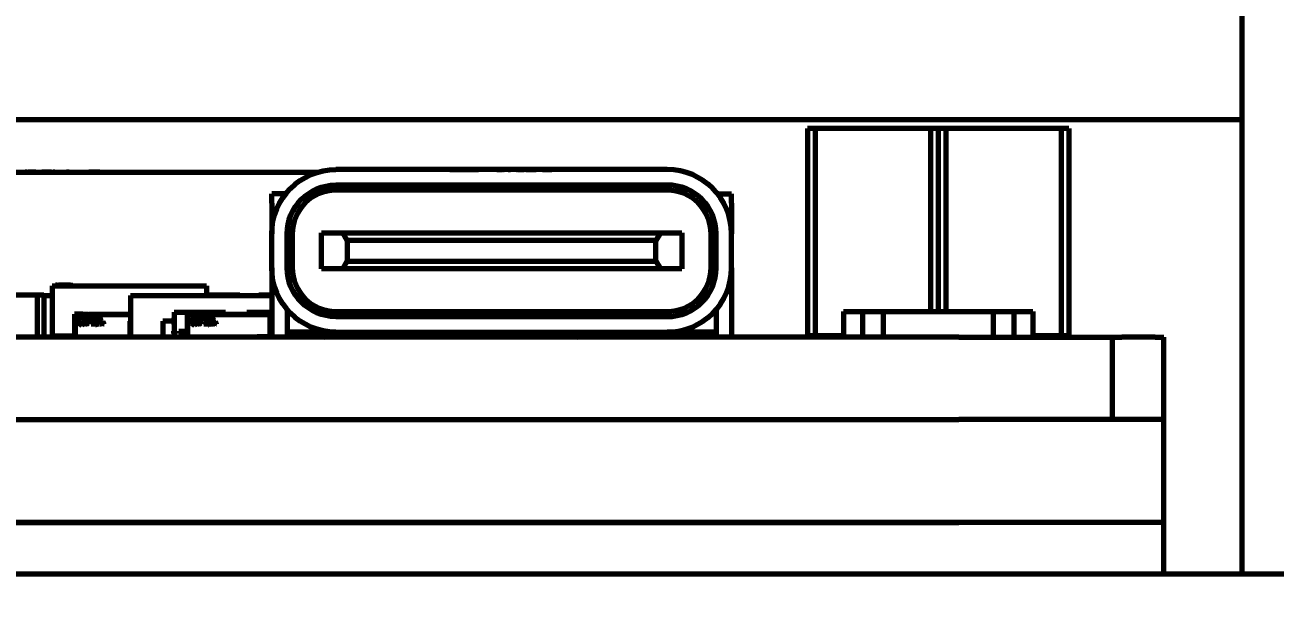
# Model space of a CAD drawing. Header units: millimetres. Extents: x 0 to 1189, y 0 to 841.
# Drawn here: x 298.13 to 322.43, y 575.59 to 586.77 of the extents above; entities that cross this region are included whole.
import ezdxf

# ---------------------------------------------------------------- set-up
doc = ezdxf.new("R2010")
doc.units = ezdxf.units.MM
doc.header["$LTSCALE"] = 0.75
doc.layers.add('FD_Dimensions', color=7, linetype='Continuous', lineweight=35)
doc.layers.add('Visible', color=7, linetype='Continuous', lineweight=70)
doc.styles.get("Standard").update_dxf_attribs({"font": 'arial.ttf'})
doc.dimstyles.new('Dim-ISO-25', dxfattribs={"dimtxt": 3.5, "dimasz": 3.5, "dimexe": 2.1, "dimexo": 2.1, "dimgap": 1.4, "dimtad": 1, "dimzin": 12, "dimdsep": 46, "dimtxsty": 'Standard', "dimcen": 0, "dimazin": 3, "dimtp": 0.1, "dimtm": 0.1, "dimtfac": 0.714286, "dimtmove": 0, "dimatfit": 3, "dimfxl": 1, "dimtzin": 12, "dimarcsym": 0})

# ---------------------------------------------------------------- blocks, each defined once
blk = doc.blocks.new('*D39')
at = {"layer": 'Defpoints', "color": 0, "transparency": 16777216}
for p in [(251.284027, 603.10047), (331.284028, 603.10047), (331.284028, 561.10047)]:
    blk.add_point(p, dxfattribs=at)
at = {"layer": 'FD_Dimensions', "color": 0, "lineweight": -2, "transparency": 16777216}
for p, q in [((251.284027, 601.00047), (251.284027, 559.00047)), ((331.284028, 601.00047), (331.284028, 559.00047)), ((254.784027, 561.10047), (327.784028, 561.10047))]:
    blk.add_line(p, q, dxfattribs=at)
at = {"layer": 'FD_Dimensions', "color": 0, "transparency": 16777216}
for points in [[(254.784027, 561.683803), (254.784027, 560.517137), (251.284027, 561.10047)], [(327.784028, 561.683803), (327.784028, 560.517137), (331.284028, 561.10047)]]:
    blk.add_solid(points, dxfattribs=at)
at = {"layer": 'FD_Dimensions', "color": 0, "transparency": 16777216, "insert": (291.284027, 564.287475), "char_height": 3.5, "attachment_point": 5}
blk.add_mtext('80', dxfattribs=at)

msp = doc.modelspace()

# ---------------------------------------------------------------- linework, layer by layer
at = {"layer": 'Visible', "extrusion": (0, 1, 0)}
for p, q in [((321.784, 601.1), (321.784, 576.1)), ((321.784, 584.926), (290.408, 584.926)), ((313.494, 584.761), (313.344, 584.761)), ((313.344, 584.761), (313.344, 580.731)), ((315.734, 584.761), (313.494, 584.761)), ((313.494, 584.761), (313.494, 580.731)), ((315.884, 584.761), (315.734, 584.761)), ((315.734, 584.761), (315.734, 581.201)), ((316.034, 584.761), (315.884, 584.761)), ((315.884, 584.761), (315.884, 581.201)), ((318.274, 584.761), (316.034, 584.761)), ((316.034, 584.761), (316.034, 581.201)), ((318.424, 584.761), (318.274, 584.761)), ((318.274, 584.761), (318.274, 580.731)), ((318.424, 584.761), (318.424, 580.731)), ((296.718, 583.911), (303.829, 583.911)), ((298.14, 583.912), (298.14, 583.911)), ((298.174, 583.912), (298.14, 583.912)), ((298.174, 583.912), (298.198, 583.912)), ((298.174, 583.912), (298.174, 583.911)), ((298.262, 583.912), (298.198, 583.912)), ((298.347, 583.912), (298.262, 583.912)), ((298.347, 583.912), (298.348, 583.912)), ((298.347, 583.912), (298.347, 583.911)), ((298.348, 583.912), (298.396, 583.912)), ((298.348, 583.912), (298.348, 583.911)), ((298.396, 583.912), (298.429, 583.912)), ((298.396, 583.912), (298.396, 583.911)), ((298.429, 583.912), (298.429, 583.911)), ((298.462, 583.912), (298.462, 583.911)), ((298.537, 583.912), (298.462, 583.912)), ((298.617, 583.912), (298.537, 583.912)), ((298.648, 583.912), (298.617, 583.912)), ((298.648, 583.912), (298.673, 583.912)), ((298.648, 583.912), (298.648, 583.911)), ((298.673, 583.912), (298.673, 583.911)), ((298.673, 583.912), (298.683, 583.912)), ((298.683, 583.912), (298.683, 583.911)), ((298.715, 583.912), (298.683, 583.912)), ((298.715, 583.912), (298.813, 583.912)), ((298.813, 583.912), (298.938, 583.912)), ((298.99, 583.912), (298.938, 583.912)), ((298.938, 583.912), (298.938, 583.911)), ((298.99, 583.912), (298.99, 583.911)), ((298.99, 583.912), (299.198, 583.912)), ((299.198, 583.912), (299.216, 583.912)), ((299.198, 583.912), (299.198, 583.911)), ((299.216, 583.912), (299.271, 583.912)), ((299.216, 583.912), (299.216, 583.911)), ((299.271, 583.912), (299.378, 583.912)), ((299.271, 583.912), (299.271, 583.911)), ((299.528, 583.912), (299.378, 583.912)), ((299.586, 583.912), (299.528, 583.912)), ((299.586, 583.912), (299.586, 583.911)), ((299.607, 583.912), (299.662, 583.912)), ((299.607, 583.912), (299.607, 583.911)), ((299.662, 583.912), (299.7, 583.912)), ((299.662, 583.912), (299.662, 583.911)), ((299.7, 583.912), (299.861, 583.912)), ((299.7, 583.912), (299.7, 583.911)), ((299.861, 583.912), (299.9, 583.912)), ((299.861, 583.912), (299.861, 583.911)), ((299.9, 583.912), (299.955, 583.912)), ((299.9, 583.912), (299.9, 583.911)), ((299.955, 583.912), (299.955, 583.911)), ((310.619, 583.961), (304.179, 583.961)), ((306.275, 583.962), (306.214, 583.962)), ((306.214, 583.962), (306.214, 583.961)), ((306.391, 583.962), (306.275, 583.962)), ((306.391, 583.962), (306.528, 583.962)), ((306.391, 583.962), (306.391, 583.961)), ((306.528, 583.962), (306.673, 583.962)), ((306.673, 583.962), (306.825, 583.962)), ((306.673, 583.962), (306.673, 583.961)), ((306.825, 583.962), (306.867, 583.962)), ((306.825, 583.962), (306.825, 583.961)), ((306.867, 583.962), (306.952, 583.962)), ((306.867, 583.962), (306.867, 583.961)), ((307.084, 583.962), (306.952, 583.962)), ((306.952, 583.962), (306.952, 583.961)), ((307.137, 583.962), (307.084, 583.962)), ((307.137, 583.962), (307.137, 583.961)), ((307.304, 583.962), (307.304, 583.961)), ((307.304, 583.962), (307.413, 583.962)), ((307.413, 583.962), (307.413, 583.961)), ((307.419, 583.962), (307.419, 583.961)), ((307.437, 583.962), (307.419, 583.962)), ((307.437, 583.962), (307.45, 583.962)), ((307.437, 583.962), (307.437, 583.961)), ((307.483, 583.962), (307.45, 583.962)), ((307.528, 583.962), (307.483, 583.962)), ((307.528, 583.962), (307.529, 583.962)), ((307.528, 583.962), (307.528, 583.961)), ((307.529, 583.962), (307.554, 583.962)), ((307.529, 583.962), (307.529, 583.961)), ((307.554, 583.962), (307.571, 583.962)), ((307.554, 583.962), (307.554, 583.961)), ((307.571, 583.962), (307.571, 583.961)), ((307.589, 583.962), (307.589, 583.961)), ((307.628, 583.962), (307.589, 583.962)), ((307.67, 583.962), (307.628, 583.962)), ((307.687, 583.962), (307.67, 583.962)), ((307.687, 583.962), (307.7, 583.962)), ((307.687, 583.962), (307.687, 583.961)), ((307.7, 583.962), (307.7, 583.961)), ((307.7, 583.962), (307.705, 583.962)), ((307.705, 583.962), (307.705, 583.961)), ((307.722, 583.962), (307.705, 583.962)), ((307.722, 583.962), (307.773, 583.962)), ((307.773, 583.962), (307.839, 583.962)), ((307.867, 583.962), (307.839, 583.962)), ((307.839, 583.962), (307.839, 583.961)), ((307.867, 583.962), (307.867, 583.961)), ((307.867, 583.962), (307.976, 583.962)), ((307.976, 583.962), (307.985, 583.962)), ((307.976, 583.962), (307.976, 583.961)), ((307.985, 583.962), (308.015, 583.962)), ((307.985, 583.962), (307.985, 583.961)), ((308.015, 583.962), (308.071, 583.962)), ((308.015, 583.962), (308.015, 583.961)), ((308.15, 583.962), (308.071, 583.962)), ((308.18, 583.962), (308.15, 583.962)), ((308.18, 583.962), (308.18, 583.961)), ((308.191, 583.962), (308.22, 583.962)), ((308.191, 583.962), (308.191, 583.961)), ((308.22, 583.962), (308.24, 583.962)), ((308.22, 583.962), (308.22, 583.961)), ((308.24, 583.962), (308.325, 583.962)), ((308.24, 583.962), (308.24, 583.961)), ((308.325, 583.962), (308.345, 583.962)), ((308.325, 583.962), (308.325, 583.961)), ((308.345, 583.962), (308.374, 583.962)), ((308.345, 583.962), (308.345, 583.961)), ((308.374, 583.962), (308.374, 583.961)), ((310.619, 583.661), (304.179, 583.661)), ((303.203, 583.491), (302.929, 583.491)), ((302.929, 583.311), (302.929, 583.491)), ((310.619, 583.561), (304.179, 583.561)), ((311.596, 583.491), (311.869, 583.491)), ((311.869, 583.311), (311.869, 583.491)), ((302.929, 583.311), (302.929, 582.711)), ((311.869, 583.311), (311.869, 582.711)), ((302.929, 582.051), (302.929, 582.711)), ((303.229, 582.051), (303.229, 582.711)), ((303.329, 582.711), (303.329, 582.051)), ((303.899, 582.731), (304.313, 582.731)), ((303.899, 582.031), (303.899, 582.731)), ((304.313, 582.731), (310.486, 582.731)), ((304.399, 582.581), (304.313, 582.731)), ((310.486, 582.731), (310.399, 582.581)), ((310.486, 582.731), (310.899, 582.731)), ((310.899, 582.731), (310.899, 582.031)), ((311.469, 582.051), (311.469, 582.711)), ((311.569, 582.051), (311.569, 582.711)), ((311.869, 582.051), (311.869, 582.711)), ((304.399, 582.581), (304.399, 582.181)), ((310.399, 582.581), (304.399, 582.581)), ((310.399, 582.181), (310.399, 582.581)), ((304.313, 582.031), (304.399, 582.181)), ((304.399, 582.181), (310.399, 582.181)), ((310.399, 582.181), (310.486, 582.031)), ((302.929, 582.051), (302.929, 580.701)), ((304.313, 582.031), (303.899, 582.031)), ((310.486, 582.031), (304.313, 582.031)), ((310.899, 582.031), (310.486, 582.031)), ((311.869, 582.051), (311.869, 580.701)), ((298.66, 581.701), (301.66, 581.701)), ((298.66, 581.701), (298.66, 580.726)), ((298.757, 581.711), (298.729, 581.711)), ((298.729, 581.711), (298.729, 581.701)), ((298.757, 581.711), (298.787, 581.711)), ((298.822, 581.711), (298.787, 581.711)), ((298.787, 581.711), (298.787, 581.701)), ((298.904, 581.711), (298.822, 581.711)), ((298.983, 581.711), (298.904, 581.711)), ((299.018, 581.711), (298.983, 581.711)), ((299.018, 581.711), (299.067, 581.711)), ((299.018, 581.711), (299.018, 581.701)), ((299.067, 581.711), (299.067, 581.701)), ((301.66, 581.701), (301.66, 581.511)), ((298.374, 581.521), (297.724, 581.521)), ((298.374, 580.701), (298.374, 581.521)), ((298.499, 581.521), (298.374, 581.521)), ((298.499, 581.521), (298.499, 580.701)), ((298.499, 581.511), (298.66, 581.511)), ((300.184, 581.511), (302.929, 581.511)), ((300.184, 581.511), (300.184, 580.711)), ((302.184, 581.521), (301.66, 581.521)), ((302.184, 581.511), (302.184, 581.521)), ((302.309, 581.521), (302.184, 581.521)), ((302.309, 581.521), (302.309, 581.511)), ((302.804, 581.521), (302.679, 581.521)), ((302.679, 581.521), (302.679, 581.511)), ((302.769, 581.512), (302.778, 581.512)), ((302.769, 581.512), (302.769, 581.511)), ((302.778, 581.512), (302.778, 581.511)), ((302.778, 581.512), (302.792, 581.512)), ((302.792, 581.512), (302.798, 581.512)), ((302.798, 581.512), (302.859, 581.512)), ((302.798, 581.512), (302.798, 581.511)), ((302.804, 581.521), (302.804, 581.512)), ((302.929, 581.521), (302.804, 581.521)), ((302.859, 581.512), (302.859, 581.511)), ((302.859, 581.512), (302.894, 581.512)), ((302.894, 581.512), (302.894, 581.511)), ((302.894, 581.512), (302.895, 581.512)), ((302.895, 581.512), (302.929, 581.512)), ((302.895, 581.512), (302.895, 581.511)), ((301.034, 581.191), (301.034, 580.711)), ((301.034, 581.191), (302.034, 581.191)), ((302.034, 581.191), (302.034, 581.151)), ((302.445, 581.191), (302.929, 581.191)), ((302.445, 581.191), (302.445, 581.151)), ((303.229, 581.238), (303.229, 580.701)), ((304.179, 581.201), (310.619, 581.201)), ((311.569, 581.238), (311.569, 580.701)), ((314.044, 581.201), (315.734, 581.201)), ((314.044, 581.201), (314.044, 580.731)), ((314.414, 581.201), (314.414, 580.821)), ((314.814, 581.201), (314.814, 580.821)), ((315.734, 581.201), (315.884, 581.201)), ((315.884, 581.201), (316.034, 581.201)), ((316.034, 581.201), (317.724, 581.201)), ((316.954, 581.201), (316.954, 580.821)), ((317.354, 581.201), (317.354, 580.821)), ((317.724, 581.201), (317.724, 580.731)), ((299.256, 581.151), (299.096, 581.151)), ((299.096, 581.151), (299.096, 580.701)), ((299.106, 581.141), (299.106, 580.711)), ((299.256, 581.141), (299.106, 581.141)), ((299.106, 581.141), (300.184, 581.141)), ((299.106, 581.141), (299.106, 580.711)), ((299.256, 581.151), (299.356, 581.151)), ((299.256, 581.141), (299.256, 581.151)), ((299.31, 581.017), (299.265, 580.993)), ((299.273, 580.974), (299.32, 580.999)), ((299.273, 580.971), (299.273, 580.974)), ((299.32, 580.999), (299.31, 581.017)), ((299.318, 580.959), (299.338, 580.959)), ((299.336, 580.98), (299.321, 580.98)), ((299.331, 581.033), (299.334, 581.033)), ((299.356, 581.141), (299.356, 581.151)), ((299.366, 581.151), (300.184, 581.151)), ((299.366, 581.151), (299.366, 581.141)), ((299.366, 581.141), (300.184, 581.141)), ((299.426, 581.082), (299.42, 581.082)), ((299.42, 581.082), (299.42, 581.035)), ((299.42, 581.035), (299.445, 581.035)), ((299.445, 581.007), (299.42, 581.007)), ((299.42, 581.007), (299.42, 580.96)), ((299.42, 580.96), (299.446, 580.96)), ((299.426, 581.04), (299.426, 581.082)), ((299.445, 581.04), (299.426, 581.04)), ((299.426, 580.986), (299.426, 581.002)), ((299.426, 581.002), (299.445, 581.002)), ((299.443, 580.986), (299.426, 580.986)), ((299.426, 580.965), (299.426, 580.981)), ((299.426, 580.981), (299.443, 580.981)), ((299.446, 580.965), (299.426, 580.965)), ((299.443, 580.981), (299.443, 580.986)), ((299.445, 581.035), (299.445, 581.04)), ((299.445, 581.002), (299.445, 581.007)), ((299.446, 580.96), (299.446, 580.965)), ((299.455, 580.991), (299.455, 580.985)), ((299.473, 580.981), (299.463, 580.98)), ((299.473, 580.977), (299.465, 580.975)), ((299.473, 580.973), (299.473, 580.977)), ((299.473, 580.965), (299.473, 580.965)), ((299.473, 580.965), (299.473, 580.96)), ((299.473, 580.96), (299.479, 580.96)), ((299.479, 580.96), (299.479, 580.981)), ((299.483, 581.075), (299.483, 581.081)), ((299.483, 581.037), (299.483, 581.043)), ((299.487, 580.967), (299.487, 580.961)), ((299.517, 581.082), (299.492, 581.082)), ((299.492, 581.082), (299.492, 581.035)), ((299.492, 581.035), (299.518, 581.035)), ((299.498, 581.062), (299.498, 581.077)), ((299.498, 581.077), (299.517, 581.077)), ((299.515, 581.062), (299.498, 581.062)), ((299.498, 581.04), (299.498, 581.056)), ((299.498, 581.056), (299.515, 581.056)), ((299.518, 581.04), (299.498, 581.04)), ((299.508, 580.987), (299.508, 580.993)), ((299.519, 580.993), (299.513, 580.993)), ((299.513, 580.993), (299.526, 580.96)), ((299.514, 580.949), (299.514, 580.944)), ((299.515, 581.056), (299.515, 581.062)), ((299.517, 581.077), (299.517, 581.082)), ((299.518, 581.035), (299.518, 581.04)), ((299.528, 580.968), (299.519, 580.993)), ((299.526, 580.96), (299.523, 580.953)), ((299.54, 581.082), (299.527, 581.082)), ((299.527, 581.082), (299.527, 581.035)), ((299.527, 581.035), (299.54, 581.035)), ((299.529, 580.965), (299.528, 580.968)), ((299.529, 580.965), (299.529, 580.965)), ((299.539, 580.993), (299.53, 580.968)), ((299.53, 580.954), (299.545, 580.993)), ((299.533, 581.077), (299.533, 581.04)), ((299.54, 581.077), (299.533, 581.077)), ((299.533, 581.04), (299.54, 581.04)), ((299.545, 580.993), (299.539, 580.993)), ((299.576, 581.007), (299.552, 581.007)), ((299.552, 581.007), (299.552, 580.96)), ((299.552, 580.96), (299.577, 580.96)), ((299.558, 580.986), (299.558, 581.002)), ((299.558, 581.002), (299.576, 581.002)), ((299.575, 580.986), (299.558, 580.986)), ((299.558, 580.965), (299.558, 580.981)), ((299.558, 580.981), (299.575, 580.981)), ((299.577, 580.965), (299.558, 580.965)), ((299.586, 581.082), (299.568, 581.035)), ((299.568, 581.035), (299.575, 581.035)), ((299.575, 581.035), (299.579, 581.048)), ((299.575, 580.981), (299.575, 580.986)), ((299.576, 581.002), (299.576, 581.007)), ((299.577, 580.96), (299.577, 580.965)), ((299.579, 581.048), (299.599, 581.048)), ((299.588, 581.073), (299.581, 581.053)), ((299.581, 581.053), (299.597, 581.053)), ((299.593, 581.082), (299.586, 581.082)), ((299.6, 581.007), (299.586, 581.007)), ((299.586, 581.007), (299.586, 580.96)), ((299.586, 580.96), (299.599, 580.96)), ((299.589, 581.076), (299.589, 581.076)), ((299.597, 581.053), (299.59, 581.073)), ((299.592, 581.002), (299.592, 580.965)), ((299.599, 581.002), (299.592, 581.002)), ((299.592, 580.965), (299.599, 580.965)), ((299.611, 581.035), (299.593, 581.082)), ((299.599, 581.048), (299.604, 581.035)), ((299.604, 581.035), (299.611, 581.035)), ((299.646, 581.007), (299.627, 580.96)), ((299.627, 580.96), (299.634, 580.96)), ((299.634, 580.96), (299.639, 580.973)), ((299.639, 580.973), (299.659, 580.973)), ((299.648, 580.998), (299.641, 580.978)), ((299.641, 580.978), (299.657, 580.978)), ((299.652, 581.007), (299.646, 581.007)), ((299.649, 581.001), (299.649, 581.001)), ((299.657, 580.978), (299.649, 580.998)), ((299.67, 580.96), (299.652, 581.007)), ((299.659, 580.973), (299.663, 580.96)), ((299.663, 580.96), (299.67, 580.96)), ((300.184, 581.011), (300.174, 581.011)), ((300.174, 581.011), (300.174, 580.701)), ((301.034, 581.011), (300.814, 581.011)), ((300.814, 581.011), (300.814, 580.701)), ((301.034, 581.086), (301.034, 581.076)), ((301.034, 581.086), (301.034, 581.086)), ((301.034, 581.076), (301.034, 581.076)), ((301.034, 581.076), (301.034, 581.075)), ((301.034, 581.034), (301.034, 581.075)), ((301.034, 581.075), (301.034, 581.075)), ((301.034, 581.034), (301.034, 581.034)), ((301.034, 581.034), (301.034, 581.034)), ((301.034, 581.034), (301.034, 581.034)), ((301.034, 581.01), (301.034, 581.034)), ((301.034, 580.97), (301.034, 581.01)), ((301.034, 581.01), (301.034, 581.01)), ((301.034, 580.965), (301.034, 580.97)), ((301.034, 580.97), (301.034, 580.97)), ((301.034, 580.956), (301.034, 580.965)), ((301.034, 580.956), (301.034, 580.956)), ((301.034, 580.951), (301.034, 580.956)), ((301.034, 580.951), (301.034, 580.951)), ((301.445, 581.151), (301.285, 581.151)), ((301.285, 581.151), (301.285, 580.701)), ((301.295, 581.141), (301.295, 580.711)), ((301.445, 581.141), (301.295, 581.141)), ((301.295, 581.141), (302.895, 581.141)), ((301.295, 581.141), (301.295, 580.711)), ((301.445, 581.151), (301.545, 581.151)), ((301.445, 581.141), (301.445, 581.151)), ((301.498, 581.017), (301.453, 580.993)), ((301.461, 580.974), (301.509, 580.999)), ((301.461, 580.971), (301.461, 580.974)), ((301.509, 580.999), (301.498, 581.017)), ((301.507, 580.959), (301.527, 580.959)), ((301.524, 580.98), (301.509, 580.98)), ((301.52, 581.033), (301.522, 581.033)), ((301.545, 581.141), (301.545, 581.151)), ((301.555, 581.151), (302.635, 581.151)), ((301.555, 581.151), (301.555, 581.141)), ((301.555, 581.141), (302.635, 581.141)), ((301.615, 581.082), (301.609, 581.082)), ((301.609, 581.082), (301.609, 581.035)), ((301.609, 581.035), (301.634, 581.035)), ((301.633, 581.007), (301.609, 581.007)), ((301.609, 581.007), (301.609, 580.96)), ((301.609, 580.96), (301.634, 580.96)), ((301.615, 581.04), (301.615, 581.082)), ((301.634, 581.04), (301.615, 581.04)), ((301.615, 580.986), (301.615, 581.002)), ((301.615, 581.002), (301.633, 581.002)), ((301.632, 580.986), (301.615, 580.986)), ((301.615, 580.965), (301.615, 580.981)), ((301.615, 580.981), (301.632, 580.981)), ((301.634, 580.965), (301.615, 580.965)), ((301.632, 580.981), (301.632, 580.986)), ((301.633, 581.002), (301.633, 581.007)), ((301.634, 581.035), (301.634, 581.04)), ((301.634, 580.96), (301.634, 580.965)), ((301.643, 580.991), (301.643, 580.985)), ((301.661, 580.981), (301.651, 580.98)), ((301.661, 580.977), (301.653, 580.975)), ((301.661, 580.973), (301.661, 580.977)), ((301.661, 580.965), (301.661, 580.965)), ((301.661, 580.965), (301.661, 580.96)), ((301.661, 580.96), (301.667, 580.96)), ((301.667, 580.96), (301.667, 580.981)), ((301.671, 581.075), (301.671, 581.081)), ((301.671, 581.037), (301.671, 581.043)), ((301.675, 580.967), (301.675, 580.961)), ((301.705, 581.082), (301.681, 581.082)), ((301.681, 581.082), (301.681, 581.035)), ((301.681, 581.035), (301.706, 581.035)), ((301.687, 581.062), (301.687, 581.077)), ((301.687, 581.077), (301.705, 581.077)), ((301.704, 581.062), (301.687, 581.062)), ((301.687, 581.04), (301.687, 581.056)), ((301.687, 581.056), (301.704, 581.056)), ((301.706, 581.04), (301.687, 581.04)), ((301.696, 580.987), (301.696, 580.993)), ((301.708, 580.993), (301.701, 580.993)), ((301.701, 580.993), (301.714, 580.96)), ((301.702, 580.949), (301.702, 580.944)), ((301.704, 581.056), (301.704, 581.062)), ((301.705, 581.077), (301.705, 581.082)), ((301.706, 581.035), (301.706, 581.04)), ((301.717, 580.968), (301.708, 580.993)), ((301.714, 580.96), (301.712, 580.953)), ((301.729, 581.082), (301.715, 581.082)), ((301.715, 581.082), (301.715, 581.035)), ((301.715, 581.035), (301.728, 581.035)), ((301.717, 580.965), (301.717, 580.968)), ((301.717, 580.965), (301.717, 580.965)), ((301.727, 580.993), (301.718, 580.968)), ((301.718, 580.954), (301.734, 580.993)), ((301.721, 581.077), (301.721, 581.04)), ((301.728, 581.077), (301.721, 581.077)), ((301.721, 581.04), (301.728, 581.04)), ((301.734, 580.993), (301.727, 580.993)), ((301.764, 581.007), (301.74, 581.007)), ((301.74, 581.007), (301.74, 580.96)), ((301.74, 580.96), (301.766, 580.96)), ((301.746, 580.986), (301.746, 581.002)), ((301.746, 581.002), (301.764, 581.002)), ((301.763, 580.986), (301.746, 580.986)), ((301.746, 580.965), (301.746, 580.981)), ((301.746, 580.981), (301.763, 580.981)), ((301.766, 580.965), (301.746, 580.965)), ((301.774, 581.082), (301.756, 581.035)), ((301.756, 581.035), (301.763, 581.035)), ((301.763, 581.035), (301.768, 581.048)), ((301.763, 580.981), (301.763, 580.986)), ((301.764, 581.002), (301.764, 581.007)), ((301.766, 580.96), (301.766, 580.965)), ((301.768, 581.048), (301.787, 581.048)), ((301.777, 581.073), (301.77, 581.053)), ((301.77, 581.053), (301.786, 581.053)), ((301.781, 581.082), (301.774, 581.082)), ((301.788, 581.007), (301.774, 581.007)), ((301.774, 581.007), (301.774, 580.96)), ((301.774, 580.96), (301.788, 580.96)), ((301.778, 581.076), (301.777, 581.076)), ((301.786, 581.053), (301.778, 581.073)), ((301.799, 581.035), (301.781, 581.082)), ((301.781, 581.002), (301.781, 580.965)), ((301.788, 581.002), (301.781, 581.002)), ((301.781, 580.965), (301.787, 580.965)), ((301.787, 581.048), (301.792, 581.035)), ((301.792, 581.035), (301.799, 581.035)), ((301.834, 581.007), (301.816, 580.96)), ((301.816, 580.96), (301.823, 580.96)), ((301.823, 580.96), (301.827, 580.973)), ((301.827, 580.973), (301.847, 580.973)), ((301.836, 580.998), (301.829, 580.978)), ((301.829, 580.978), (301.845, 580.978)), ((301.84, 581.007), (301.834, 581.007)), ((301.837, 581.001), (301.837, 581.001)), ((301.845, 580.978), (301.838, 580.998)), ((301.858, 580.96), (301.84, 581.007)), ((301.847, 580.973), (301.852, 580.96)), ((301.852, 580.96), (301.858, 580.96)), ((302.635, 581.151), (302.635, 581.141)), ((302.645, 581.141), (302.645, 581.151)), ((302.745, 581.151), (302.645, 581.151)), ((302.745, 581.151), (302.905, 581.151)), ((302.745, 581.141), (302.745, 581.151)), ((302.745, 581.141), (302.895, 581.141)), ((302.895, 581.141), (302.895, 580.711)), ((302.895, 581.141), (302.895, 580.711)), ((302.905, 581.151), (302.905, 580.701)), ((304.179, 581.101), (310.619, 581.101)), ((316.284, 580.701), (281.534, 580.701)), ((298.499, 580.711), (298.66, 580.711)), ((298.66, 580.726), (298.66, 580.701)), ((298.66, 580.726), (299.096, 580.726)), ((299.06, 580.726), (299.06, 580.701)), ((299.096, 580.711), (299.06, 580.711)), ((299.106, 580.711), (299.356, 580.711)), ((299.106, 580.711), (300.174, 580.711)), ((299.356, 580.701), (299.356, 580.711)), ((300.184, 580.711), (300.814, 580.711)), ((300.584, 580.711), (300.584, 580.701)), ((300.761, 580.701), (300.761, 580.711)), ((301.024, 580.818), (301.034, 580.818)), ((301.024, 580.775), (301.024, 580.818)), ((301.024, 580.775), (301.034, 580.775)), ((301.034, 580.711), (301.285, 580.711)), ((301.054, 580.711), (301.054, 580.701)), ((301.084, 580.701), (301.084, 580.711)), ((301.124, 580.775), (301.124, 580.818)), ((301.124, 580.818), (301.285, 580.818)), ((301.285, 580.775), (301.124, 580.775)), ((301.295, 580.711), (301.545, 580.711)), ((301.295, 580.711), (302.895, 580.711)), ((301.545, 580.701), (301.545, 580.711)), ((301.554, 580.711), (301.554, 580.701)), ((301.734, 580.701), (301.734, 580.711)), ((301.864, 580.701), (301.864, 580.711)), ((301.984, 580.701), (301.984, 580.711)), ((302.054, 580.711), (302.054, 580.701)), ((302.314, 580.711), (302.314, 580.701)), ((302.495, 580.701), (302.495, 580.711)), ((302.895, 580.711), (302.645, 580.711)), ((302.645, 580.701), (302.645, 580.711)), ((302.905, 580.711), (302.929, 580.711)), ((304.179, 580.801), (303.229, 580.801)), ((303.229, 580.775), (303.356, 580.775)), ((303.229, 580.711), (303.445, 580.711)), ((303.356, 580.775), (303.356, 580.801)), ((303.395, 580.701), (303.395, 580.711)), ((303.445, 580.801), (303.445, 580.711)), ((303.455, 580.775), (303.445, 580.775)), ((303.454, 580.701), (303.454, 580.775)), ((303.455, 580.801), (303.455, 580.775)), ((303.472, 580.721), (303.472, 580.801)), ((303.972, 580.801), (303.972, 580.721)), ((304.034, 580.701), (304.034, 580.801)), ((304.179, 580.801), (310.619, 580.801)), ((304.259, 580.701), (304.259, 580.801)), ((304.759, 580.701), (304.759, 580.801)), ((304.834, 580.701), (304.834, 580.801)), ((305.234, 580.701), (305.234, 580.801)), ((305.549, 580.701), (305.549, 580.801)), ((305.749, 580.701), (305.749, 580.801)), ((306.049, 580.701), (306.049, 580.801)), ((306.249, 580.701), (306.249, 580.801)), ((306.268, 580.801), (306.268, 580.701)), ((306.343, 580.801), (306.343, 580.701)), ((306.549, 580.701), (306.549, 580.801)), ((306.749, 580.701), (306.749, 580.801)), ((307.049, 580.701), (307.049, 580.801)), ((307.249, 580.701), (307.249, 580.801)), ((307.549, 580.701), (307.549, 580.801)), ((307.749, 580.701), (307.749, 580.801)), ((307.768, 580.701), (307.768, 580.801)), ((308.049, 580.701), (308.049, 580.801)), ((308.249, 580.701), (308.249, 580.801)), ((308.549, 580.701), (308.549, 580.801)), ((308.749, 580.701), (308.749, 580.801)), ((308.968, 580.701), (308.968, 580.801)), ((309.049, 580.701), (309.049, 580.801)), ((309.249, 580.701), (309.249, 580.801)), ((309.256, 580.801), (309.256, 580.701)), ((309.266, 580.801), (309.266, 580.711)), ((309.266, 580.801), (309.266, 580.711)), ((309.266, 580.711), (309.516, 580.711)), ((309.266, 580.711), (309.564, 580.711)), ((309.516, 580.701), (309.516, 580.711)), ((309.518, 580.711), (309.518, 580.701)), ((309.564, 580.701), (309.564, 580.801)), ((309.964, 580.701), (309.964, 580.801)), ((309.964, 580.711), (310.039, 580.711)), ((310.039, 580.701), (310.039, 580.801)), ((310.539, 580.701), (310.539, 580.801)), ((311.569, 580.801), (310.619, 580.801)), ((310.764, 580.701), (310.764, 580.801)), ((310.866, 580.711), (310.764, 580.711)), ((310.764, 580.711), (310.866, 580.711)), ((310.866, 580.801), (310.866, 580.711)), ((310.866, 580.801), (310.866, 580.711)), ((310.876, 580.801), (310.876, 580.701)), ((313.344, 580.731), (313.494, 580.731)), ((313.494, 580.731), (314.044, 580.731)), ((314.414, 580.821), (314.414, 580.701)), ((314.814, 580.821), (314.814, 580.701)), ((316.284, 580.701), (319.271, 580.701)), ((316.954, 580.821), (316.954, 580.701)), ((317.354, 580.821), (317.354, 580.701)), ((317.724, 580.731), (318.274, 580.731)), ((318.274, 580.731), (318.424, 580.731)), ((319.271, 580.701), (319.451, 580.701)), ((319.271, 579.1), (319.271, 580.701)), ((320.099, 580.701), (319.451, 580.701)), ((320.099, 580.701), (320.271, 580.701)), ((320.271, 579.1), (320.271, 580.701)), ((266.284, 579.1), (316.284, 579.1)), ((320.271, 579.1), (316.284, 579.1)), ((320.271, 577.1), (320.271, 579.1)), ((316.284, 577.1), (266.284, 577.1)), ((266.284, 577.1), (316.284, 577.1)), ((320.271, 577.1), (316.284, 577.1)), ((320.271, 577.1), (316.284, 577.1)), ((320.271, 576.1), (320.271, 577.1)), ((247.275, 576.1), (335.293, 576.1))]:
    msp.add_line(p, q, dxfattribs=at)
at = {"layer": 'Visible', "extrusion": (1e-16, 0, -1)}
for centre, radius, start, end in [((-304.179, 582.711), 1.25, 0, 90), ((-304.179, 582.711), 0.95, 0, 90), ((-304.179, 582.051), 1.25, 270, 0), ((-304.179, 582.051), 0.95, 270, 0), ((-299.221, 581.013), 0.0544, 359.9143, 44.8966), ((-299.221, 581.013), 0.0551, 317.9817, 359.8728), ((-299.221, 581.014), 0.0338, 0.1232, 89.8768), ((-299.222, 581.014), 0.0343, 294.1414, 359.5947), ((-299.239, 580.971), 0.0335, 269.5975, 341.5634), ((-299.24, 580.971), 0.034, 20.2241, 89.604), ((-299.239, 580.971), 0.0132, 269.992, 90.008), ((-299.284, 581.027), 0.0475, 18.5189, 90.2366), ((-299.239, 580.971), 0.0132, 90.0104, 269.9896), ((-299.239, 580.971), 0.0338, 180.1232, 269.8768), ((-299.284, 581.027), 0.0477, 90.2059, 173.3212), ((-299.334, 581.006), 0.0263, 90.0412, 179.9588), ((-299.334, 581.006), 0.0262, 179.6018, 265.7993), ((-299.334, 581.005), 0.0477, 107.398, 178.4113), ((-299.334, 581.007), 0.0472, 179.9242, 222.6351), ((-301.409, 581.013), 0.0544, 359.9143, 44.8966), ((-301.41, 581.013), 0.0551, 317.9817, 359.8728), ((-301.41, 581.014), 0.0338, 0.1232, 89.8768), ((-301.41, 581.014), 0.0343, 294.1414, 359.5947), ((-301.428, 580.971), 0.034, 20.2241, 89.604), ((-301.427, 580.971), 0.0335, 269.5975, 341.5634), ((-301.427, 580.971), 0.0132, 269.992, 90.008), ((-301.472, 581.027), 0.0475, 18.5189, 90.2366), ((-301.427, 580.971), 0.0132, 90.0104, 269.9896), ((-301.428, 580.971), 0.0338, 180.1232, 269.8768), ((-301.472, 581.027), 0.0477, 90.2059, 173.3212), ((-301.522, 581.006), 0.0263, 90.0412, 179.9588), ((-301.523, 581.006), 0.0262, 179.6018, 265.7993), ((-301.522, 581.005), 0.0477, 107.398, 178.4113), ((-301.522, 581.007), 0.0472, 179.9242, 222.6351)]:
    msp.add_arc(centre, radius, start, end, dxfattribs=at)
at = {"layer": 'Visible'}
for centre, radius, start, end in [((310.619, 582.711), 1.25, 0, 90), ((310.619, 582.711), 0.95, 0, 90), ((304.179, 582.711), 0.85, 90, 180), ((310.619, 582.711), 0.85, 0, 90), ((304.179, 582.051), 0.85, 180, 270), ((310.619, 582.051), 1.25, 270, 0), ((310.619, 582.051), 0.95, 270, 0), ((310.619, 582.051), 0.85, 270, 0), ((303.492, 580.721), 0.02, 180, 270), ((303.952, 580.721), 0.02, 270, 0), ((308.868, 580.801), 0.1, 270, 0)]:
    msp.add_arc(centre, radius, start, end, dxfattribs=at)
for centre, major_axis, ratio, start_param, end_param in [((299.325, 581.185), (0.132, 0.218), 0.458145, 3.008744, 3.278684), ((299.223, 581.005), (-0.0166, 0.0609), 0.926516, -0.247037, 0.487553), ((299.238, 580.971), (0.0276, 0.0211), 0.966445, 0.054562, 0.90237), ((299.294, 580.979), (-0.024, 0.115), 0.759986, -0.15803, 0.321953), ((299.287, 581.021), (-0.0218, 0.0713), 0.934799, -0.980583, -0.277814), ((299.285, 581.039), (-0.0631, 0.0267), 0.837988, 3.806534, 4.311597), ((299.331, 581.017), (-0.0176, 0.0552), 0.895466, 2.941428, 3.612698), ((301.5, 582.466), (2.049, 1.423), 0.091427, 3.07816, 3.155207), ((300.293, 582.081), (0.838, 1.12), 0.081663, 3.133606, 3.202597), ((299.575, 580.882), (-0.116, 0.091), 0.179873, -0.023647, 0.140528), ((299.591, 581.142), (0.132, 0.177), 0.157797, 3.127272, 3.258245), ((298.992, 581.816), (-0.476, 0.856), 0.103328, 3.08421, 3.203007), ((299.354, 581.188), (-0.113, 0.223), 0.178116, 3.051539, 3.208707), ((299.205, 580.853), (0.283, 0.224), 0.183486, 0.098091, 0.22818), ((299.639, 581.066), (0.152, 0.086), 0.212187, 3.021435, 3.170188), ((300.114, 581.961), (0.629, 1), 0.118939, 3.153272, 3.216276), ((299.674, 580.975), (-0.186, 0.006), 0.112393, 0.09008, 0.298014), ((299.218, 581.296), (-0.289, 0.334), 0.165872, 2.999062, 3.125444), ((299.412, 580.971), (0.0969, 0.0006), 0.172865, 0.150241, 0.427799), ((299.141, 581.158), (-0.368, 0.194), 0.138063, 3.070155, 3.214237), ((299.002, 580.697), (0.507, 0.276), 0.115, -0.062543, 0.026007), ((297.262, 577.999), (2.29, 3.074), 0.066126, -0.004639, 0.049226), ((298.059, 582.888), (-1.494, 1.843), 0.081091, 3.075982, 3.149198), ((296.967, 585.174), (-2.588, 4.136), 0.069256, 3.098279, 3.154959), ((298.604, 580.258), (0.951, 0.813), 0.103718, -0.088444, 0.016), ((298.022, 582.259), (-1.533, 1.213), 0.088029, 3.129863, 3.211123), ((294.218, 584.303), (-5.344, 3.256), 0.058151, 3.125269, 3.177012), ((297.322, 577.924), (2.29, 3.074), 0.066126, -0.004639, 0.049226), ((298.119, 582.812), (-1.494, 1.843), 0.081091, 3.075982, 3.149198), ((297.026, 585.099), (-2.588, 4.136), 0.069256, 3.098279, 3.154959), ((298.663, 580.182), (0.951, 0.813), 0.103718, -0.088444, 0.016), ((298.082, 582.184), (-1.533, 1.213), 0.088029, 3.129863, 3.211123), ((294.277, 584.227), (-5.344, 3.256), 0.058151, 3.125269, 3.177012), ((301.513, 581.185), (0.132, 0.218), 0.458145, 3.008744, 3.278684), ((301.411, 581.005), (-0.0166, 0.0609), 0.926516, -0.247037, 0.487553), ((301.427, 580.971), (0.0276, 0.0211), 0.966445, 0.054562, 0.90237), ((301.482, 580.979), (-0.024, 0.115), 0.759986, -0.15803, 0.321953), ((301.475, 581.021), (-0.0218, 0.0713), 0.934799, -0.980583, -0.277814), ((301.473, 581.039), (-0.0631, 0.0267), 0.837988, 3.806534, 4.311597), ((301.519, 581.017), (-0.0176, 0.0552), 0.895466, 2.941428, 3.612698), ((303.688, 582.466), (2.049, 1.423), 0.091427, 3.07816, 3.155207), ((302.481, 582.081), (0.838, 1.12), 0.081663, 3.133606, 3.202597), ((301.763, 580.882), (-0.116, 0.091), 0.179873, -0.023647, 0.140528), ((301.78, 581.142), (0.132, 0.177), 0.157797, 3.127272, 3.258245), ((301.181, 581.816), (-0.476, 0.856), 0.103328, 3.08421, 3.203007), ((301.543, 581.188), (-0.113, 0.223), 0.178116, 3.051539, 3.208707), ((301.393, 580.853), (0.283, 0.224), 0.183486, 0.098091, 0.22818), ((301.828, 581.066), (0.152, 0.086), 0.212187, 3.021435, 3.170188), ((302.303, 581.961), (0.629, 1), 0.118939, 3.153272, 3.216276), ((301.862, 580.975), (-0.186, 0.006), 0.112393, 0.09008, 0.298014), ((301.406, 581.296), (-0.289, 0.334), 0.165872, 2.999062, 3.125444), ((301.6, 580.971), (0.0969, 0.0006), 0.172865, 0.150241, 0.427799), ((301.329, 581.158), (-0.368, 0.194), 0.138063, 3.070155, 3.214237), ((301.19, 580.697), (0.507, 0.276), 0.115, -0.062543, 0.026007), ((299.451, 577.999), (2.29, 3.074), 0.066126, -0.004639, 0.049226), ((300.247, 582.888), (-1.494, 1.843), 0.081091, 3.075982, 3.149198), ((299.155, 585.174), (-2.588, 4.136), 0.069256, 3.098279, 3.154959), ((300.792, 580.258), (0.951, 0.813), 0.103718, -0.088444, 0.016), ((300.211, 582.259), (-1.533, 1.213), 0.088029, 3.129863, 3.211123), ((296.406, 584.303), (-5.344, 3.256), 0.058151, 3.125269, 3.177012), ((300.307, 582.812), (-1.494, 1.843), 0.081091, 3.075982, 3.149198), ((299.51, 577.924), (2.29, 3.074), 0.066126, -0.004639, 0.049226), ((299.214, 585.099), (-2.588, 4.136), 0.069256, 3.098279, 3.154959), ((300.852, 580.182), (0.951, 0.813), 0.103718, -0.088444, 0.016), ((300.27, 582.184), (-1.533, 1.213), 0.088029, 3.129863, 3.211123), ((296.466, 584.227), (-5.344, 3.256), 0.058151, 3.125269, 3.177012)]:
    msp.add_ellipse(centre, major_axis=major_axis, ratio=ratio, start_param=start_param, end_param=end_param, dxfattribs=at)
at = {"layer": 'Visible', "extrusion": (1e-16, 0, -1)}
for centre, major_axis, ratio, start_param, end_param in [((299.227, 581.03), (-0.0227, 0.0081), 0.656604, 1.070411, 1.86433), ((300.24, 582.401), (0.778, 1.359), 0.097346, 3.085934, 3.171643), ((297.528, 578.639), (1.942, 2.349), 0.041306, -0.034144, 0.049909), ((299.232, 581.472), (-0.251, 0.43), 0.20241, 3.137786, 3.259037), ((299.528, 580.971), (-0.0345, 0.0153), 0.308323, -0.135478, 0.187925), ((299.834, 580.919), (-0.34, 0.063), 0.038733, -0.20033, -0.064083), ((297.475, 582.29), (-2.027, 1.324), 0.038112, 3.116708, 3.199884), ((301.416, 581.03), (-0.0227, 0.0081), 0.656604, 1.070411, 1.86433), ((302.428, 582.401), (0.778, 1.359), 0.097346, 3.085934, 3.171643), ((299.716, 578.639), (1.942, 2.349), 0.041306, -0.034144, 0.049909), ((301.42, 581.472), (-0.251, 0.43), 0.20241, 3.137786, 3.259037), ((301.716, 580.971), (-0.0345, 0.0153), 0.308323, -0.135478, 0.187925), ((302.022, 580.919), (-0.34, 0.063), 0.038733, -0.20033, -0.064083), ((299.664, 582.29), (-2.027, 1.324), 0.038112, 3.116708, 3.199884)]:
    msp.add_ellipse(centre, major_axis=major_axis, ratio=ratio, start_param=start_param, end_param=end_param, dxfattribs=at)
at = {"layer": 'Visible'}
for points in [[(299.229, 581.067), (299.226, 581.067), (299.223, 581.068), (299.221, 581.068)], [(299.243, 581.082), (299.238, 581.078), (299.233, 581.073), (299.229, 581.067)], [(299.319, 580.98), (299.313, 580.98), (299.309, 580.976), (299.309, 580.97)], [(299.309, 580.97), (299.309, 580.964), (299.313, 580.96), (299.318, 580.959)], [(299.321, 580.98), (299.32, 580.98), (299.32, 580.98), (299.319, 580.98)], [(299.454, 581.076), (299.45, 581.071), (299.447, 581.065), (299.447, 581.058)], [(299.463, 580.98), (299.455, 580.979), (299.451, 580.975), (299.451, 580.969)], [(299.451, 580.969), (299.451, 580.966), (299.452, 580.963), (299.454, 580.961)], [(299.453, 581.04), (299.457, 581.036), (299.463, 581.034), (299.47, 581.034)], [(299.472, 581.083), (299.464, 581.083), (299.459, 581.081), (299.454, 581.076)], [(299.454, 581.058), (299.454, 581.064), (299.455, 581.069), (299.459, 581.072)], [(299.458, 581.044), (299.455, 581.048), (299.454, 581.052), (299.454, 581.058)], [(299.466, 580.994), (299.462, 580.994), (299.458, 580.993), (299.455, 580.991)], [(299.455, 580.985), (299.458, 580.988), (299.462, 580.989), (299.466, 580.989)], [(299.457, 580.969), (299.457, 580.967), (299.458, 580.966), (299.459, 580.965)], [(299.459, 581.072), (299.462, 581.076), (299.466, 581.078), (299.472, 581.078)], [(299.465, 580.975), (299.462, 580.975), (299.46, 580.974), (299.459, 580.973)], [(299.479, 580.981), (299.479, 580.99), (299.475, 580.994), (299.466, 580.994)], [(299.47, 581.034), (299.475, 581.034), (299.479, 581.035), (299.483, 581.037)], [(299.47, 580.966), (299.472, 580.968), (299.473, 580.971), (299.473, 580.973)], [(299.472, 581.078), (299.476, 581.078), (299.479, 581.077), (299.483, 581.075)], [(299.491, 580.992), (299.488, 580.99), (299.487, 580.987), (299.487, 580.984)], [(299.497, 580.964), (299.493, 580.964), (299.49, 580.965), (299.487, 580.967)], [(299.5, 580.994), (299.496, 580.994), (299.493, 580.993), (299.491, 580.992)], [(299.494, 580.982), (299.493, 580.982), (299.493, 580.983), (299.493, 580.985)], [(299.495, 580.988), (299.496, 580.989), (299.497, 580.989), (299.499, 580.989)], [(299.496, 580.974), (299.499, 580.973), (299.501, 580.972), (299.502, 580.971)], [(299.499, 580.989), (299.503, 580.989), (299.505, 580.989), (299.508, 580.987)], [(299.508, 580.993), (299.506, 580.994), (299.503, 580.994), (299.5, 580.994)], [(299.502, 580.971), (299.503, 580.971), (299.504, 580.969), (299.504, 580.968)], [(299.517, 580.949), (299.516, 580.949), (299.515, 580.949), (299.514, 580.949)], [(299.514, 580.944), (299.515, 580.944), (299.516, 580.944), (299.518, 580.944)], [(299.523, 580.953), (299.522, 580.95), (299.52, 580.949), (299.517, 580.949)], [(299.518, 580.944), (299.523, 580.944), (299.527, 580.947), (299.53, 580.954)], [(299.53, 580.968), (299.529, 580.967), (299.529, 580.966), (299.529, 580.965)], [(299.558, 581.076), (299.553, 581.08), (299.547, 581.082), (299.54, 581.082)], [(299.565, 581.059), (299.565, 581.066), (299.563, 581.072), (299.558, 581.076)], [(299.589, 581.076), (299.589, 581.075), (299.589, 581.074), (299.588, 581.073)], [(299.59, 581.073), (299.59, 581.074), (299.59, 581.075), (299.589, 581.076)], [(299.618, 581.001), (299.613, 581.005), (299.607, 581.007), (299.6, 581.007)], [(299.625, 580.984), (299.625, 580.991), (299.622, 580.997), (299.618, 581.001)], [(299.649, 581.001), (299.648, 580.999), (299.648, 580.998), (299.648, 580.998)], [(299.649, 580.998), (299.649, 580.998), (299.649, 580.999), (299.649, 581.001)], [(301.417, 581.067), (301.414, 581.067), (301.412, 581.068), (301.409, 581.068)], [(301.432, 581.082), (301.426, 581.078), (301.421, 581.073), (301.417, 581.067)], [(301.507, 580.98), (301.502, 580.98), (301.497, 580.976), (301.497, 580.97)], [(301.497, 580.97), (301.497, 580.964), (301.501, 580.96), (301.507, 580.959)], [(301.509, 580.98), (301.509, 580.98), (301.508, 580.98), (301.507, 580.98)], [(301.642, 581.076), (301.638, 581.071), (301.636, 581.065), (301.636, 581.058)], [(301.651, 580.98), (301.644, 580.979), (301.64, 580.975), (301.64, 580.969)], [(301.64, 580.969), (301.64, 580.966), (301.641, 580.963), (301.643, 580.961)], [(301.66, 581.083), (301.653, 581.083), (301.647, 581.081), (301.642, 581.076)], [(301.642, 581.058), (301.642, 581.064), (301.644, 581.069), (301.647, 581.072)], [(301.647, 581.044), (301.644, 581.048), (301.642, 581.052), (301.642, 581.058)], [(301.642, 581.04), (301.646, 581.036), (301.651, 581.034), (301.658, 581.034)], [(301.655, 580.994), (301.65, 580.994), (301.646, 580.993), (301.643, 580.991)], [(301.643, 580.985), (301.646, 580.988), (301.65, 580.989), (301.654, 580.989)], [(301.646, 580.969), (301.646, 580.967), (301.646, 580.966), (301.648, 580.965)], [(301.647, 581.072), (301.65, 581.076), (301.655, 581.078), (301.66, 581.078)], [(301.653, 580.975), (301.65, 580.975), (301.648, 580.974), (301.647, 580.973)], [(301.667, 580.981), (301.667, 580.99), (301.663, 580.994), (301.655, 580.994)], [(301.658, 581.034), (301.663, 581.034), (301.668, 581.035), (301.671, 581.037)], [(301.659, 580.966), (301.66, 580.968), (301.661, 580.971), (301.661, 580.973)], [(301.66, 581.078), (301.664, 581.078), (301.668, 581.077), (301.671, 581.075)], [(301.679, 580.992), (301.676, 580.99), (301.675, 580.987), (301.675, 580.984)], [(301.685, 580.964), (301.681, 580.964), (301.678, 580.965), (301.675, 580.967)], [(301.688, 580.994), (301.685, 580.994), (301.681, 580.993), (301.679, 580.992)], [(301.683, 580.982), (301.682, 580.982), (301.681, 580.983), (301.681, 580.985)], [(301.683, 580.988), (301.684, 580.989), (301.686, 580.989), (301.688, 580.989)], [(301.684, 580.974), (301.687, 580.973), (301.689, 580.972), (301.69, 580.971)], [(301.696, 580.993), (301.694, 580.994), (301.691, 580.994), (301.688, 580.994)], [(301.688, 580.989), (301.691, 580.989), (301.694, 580.989), (301.696, 580.987)], [(301.69, 580.971), (301.691, 580.971), (301.692, 580.969), (301.692, 580.968)], [(301.706, 580.949), (301.705, 580.949), (301.703, 580.949), (301.702, 580.949)], [(301.702, 580.944), (301.703, 580.944), (301.705, 580.944), (301.706, 580.944)], [(301.706, 580.944), (301.711, 580.944), (301.715, 580.947), (301.718, 580.954)], [(301.712, 580.953), (301.71, 580.95), (301.708, 580.949), (301.706, 580.949)], [(301.718, 580.968), (301.718, 580.967), (301.718, 580.966), (301.717, 580.965)], [(301.747, 581.076), (301.742, 581.08), (301.736, 581.082), (301.729, 581.082)], [(301.754, 581.059), (301.754, 581.066), (301.751, 581.072), (301.747, 581.076)], [(301.777, 581.076), (301.777, 581.075), (301.777, 581.074), (301.777, 581.073)], [(301.778, 581.073), (301.778, 581.074), (301.778, 581.075), (301.778, 581.076)], [(301.806, 581.001), (301.801, 581.005), (301.795, 581.007), (301.788, 581.007)], [(301.813, 580.984), (301.813, 580.991), (301.811, 580.997), (301.806, 581.001)], [(301.837, 581.001), (301.837, 580.999), (301.836, 580.998), (301.836, 580.998)], [(301.838, 580.998), (301.838, 580.998), (301.837, 580.999), (301.837, 581.001)]]:
    msp.add_open_spline(points, degree=3, dxfattribs=at)

# ---------------------------------------------------------------- dimensions: what is measured, and where the dimension line sits
at = {"layer": 'FD_Dimensions'}
dim = msp.add_linear_dim(base=(331.284, 561.1), p1=(251.284, 603.1), p2=(331.284, 603.1), dimstyle='Dim-ISO-25', override={"dimlfac": 1, "dimclrd": 0, "dimclre": 0}, dxfattribs=at)
dim.commit()
dim.dimension.update_dxf_attribs({"geometry": '*D39', "text_midpoint": (291.284, 564.287)})

doc.saveas('drawing.dxf')
